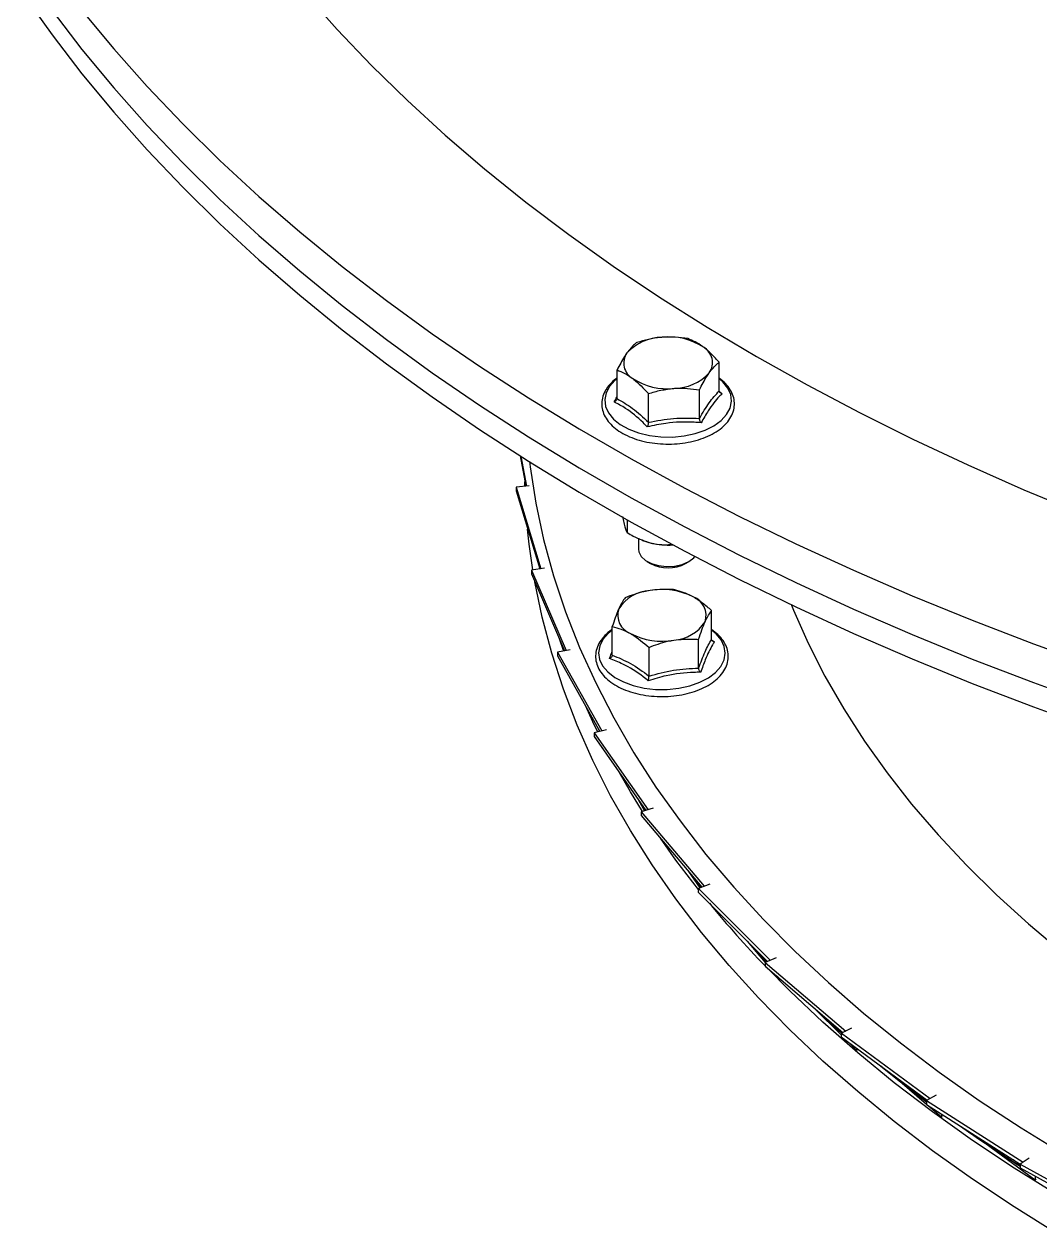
# Model space of a CAD drawing. Header units: millimetres. Extents: x 2 to 418, y 2 to 295.
# Drawn here: x 188.61 to 198.1, y 120.23 to 131.52 of the extents above; entities that cross this region are included whole.
import ezdxf

# ---------------------------------------------------------------- set-up
doc = ezdxf.new("R2010")
doc.units = ezdxf.units.MM

msp = doc.modelspace()

# ---------------------------------------------------------------- linework, layer by layer
at = {"color": 7, "linetype": 'Continuous', "lineweight": 25}
for p, q in [((195.1038, 128.099), (195.1038, 128.3667)), ((194.1498, 128.0265), (194.1498, 128.2942)), ((194.9197, 127.8424), (194.9197, 128.1101)), ((194.4426, 127.8061), (194.4426, 128.0738)), ((193.2453, 127.493), (193.2969, 127.2091)), ((193.2528, 127.4883), (193.3034, 127.2098)), ((193.2073, 127.1993), (193.2069, 127.1644)), ((193.3302, 127.2128), (193.2073, 127.1993)), ((193.2073, 127.1993), (193.4392, 126.4385)), ((193.2903, 127.2084), (193.2892, 127.2514)), ((193.2069, 127.1644), (193.4286, 126.4369)), ((194.2451, 126.8952), (194.2451, 126.7764)), ((194.349, 126.7247), (194.349, 126.6201)), ((194.3828, 126.7051), (194.3884, 126.7028)), ((194.4303, 126.5068), (194.4628, 126.488)), ((194.7907, 126.488), (194.8232, 126.5068)), ((193.3514, 126.425), (193.3508, 126.39)), ((193.3508, 126.39), (193.6603, 125.6721)), ((193.4722, 126.4436), (193.3514, 126.425)), ((193.3514, 126.425), (193.6747, 125.675)), ((195.0328, 125.7798), (195.0328, 126.0475)), ((194.1055, 125.6316), (194.1055, 125.8993)), ((194.4485, 125.4368), (194.4485, 125.7045)), ((194.9122, 125.5109), (194.9122, 125.7786)), ((195.0343, 125.773), (195.0589, 125.7556)), ((193.5953, 125.659), (193.5945, 125.624)), ((193.5945, 125.624), (193.9907, 124.919)), ((193.7133, 125.6828), (193.5953, 125.659)), ((193.5953, 125.659), (194.0086, 124.9235)), ((194.0523, 124.9345), (193.9377, 124.9056)), ((193.9657, 124.9636), (193.9855, 124.9177)), ((193.9377, 124.9056), (193.9368, 124.8706)), ((193.9368, 124.8706), (194.4183, 124.1819)), ((193.9377, 124.9056), (194.4393, 124.1883)), ((194.3503, 124.2791), (194.4069, 124.1784)), ((194.3766, 124.1692), (194.3756, 124.1341)), ((194.3756, 124.1341), (194.9408, 123.465)), ((194.4872, 124.2029), (194.3766, 124.1692)), ((194.3766, 124.1692), (194.9643, 123.4735)), ((194.4106, 124.1929), (194.4178, 124.1817)), ((194.8179, 123.6105), (194.9239, 123.4588)), ((194.8538, 123.5679), (194.9362, 123.4633)), ((194.9097, 123.4537), (194.9085, 123.4186)), ((195.0156, 123.4921), (194.9097, 123.4537)), ((194.9097, 123.4537), (195.5807, 122.7832)), ((194.9085, 123.4186), (195.5552, 122.7723)), ((195.3666, 122.9608), (195.5339, 122.7628)), ((195.6345, 122.8061), (195.5339, 122.7632)), ((195.5339, 122.7632), (195.5325, 122.7281)), ((195.5325, 122.7281), (196.2584, 122.1079)), ((195.5339, 122.7632), (196.2853, 122.1213)), ((195.6428, 122.6338), (195.6717, 122.5996)), ((195.672, 122.6089), (195.6717, 122.5996)), ((195.6717, 122.5996), (195.6799, 122.6021)), ((195.9947, 122.3332), (196.2449, 122.0832)), ((196.2457, 122.1016), (196.2442, 122.0664)), ((196.2455, 122.119), (196.2572, 122.1073)), ((196.3405, 122.1487), (196.2457, 122.1016)), ((196.2457, 122.1016), (197.0741, 121.4916)), ((196.2442, 122.0664), (197.0464, 121.4756)), ((196.311, 122.0172), (196.3843, 121.9439)), ((196.3849, 121.9627), (196.3843, 121.9439)), ((196.3843, 121.9439), (196.3945, 121.9477)), ((196.6999, 121.7308), (197.0397, 121.4405)), ((197.0083, 121.5037), (197.0433, 121.4738)), ((197.0412, 121.4726), (197.0395, 121.4373)), ((197.0395, 121.4373), (197.9158, 120.8784)), ((197.1296, 121.5236), (197.0412, 121.4726)), ((197.0412, 121.4726), (197.9427, 120.8976)), ((197.0551, 121.4273), (197.1797, 121.3209)), ((197.1808, 121.3472), (197.1797, 121.3209)), ((197.1797, 121.3209), (197.1895, 121.325)), ((197.4796, 121.1566), (198.0536, 120.7339)), ((197.8481, 120.9216), (197.9155, 120.8719)), ((197.9159, 120.8796), (197.9141, 120.8442)), ((197.9974, 120.9343), (197.9159, 120.8796)), ((197.9159, 120.8796), (198.8862, 120.3427)), ((197.9141, 120.8442), (198.8644, 120.3184)), ((198.055, 120.7663), (198.0536, 120.7339)), ((198.0536, 120.7339), (198.0628, 120.7384))]:
    msp.add_line(p, q, dxfattribs=at)
at = {"color": 8, "linetype": 'Continuous', "lineweight": 25}
msp.add_line((195.1043, 128.0967), (195.1306, 128.0727), dxfattribs=at)
at = {"color": 7, "linetype": 'Continuous', "lineweight": 25, "flags": 128}
for points in [[(191.2364, 131.8112), (191.5379, 131.4721), (191.8566, 131.1383), (192.1924, 130.8102), (192.5448, 130.4879), (192.9137, 130.1717), (193.2986, 129.8621), (193.6992, 129.5591), (194.1152, 129.2631), (194.5462, 128.9744), (194.9919, 128.6932), (195.4518, 128.4197), (195.9255, 128.1542), (196.4126, 127.8969), (196.9128, 127.6481), (197.4254, 127.408), (197.9502, 127.1767), (198.4867, 126.9545)], [(188.614, 131.7903), (188.8746, 131.4233), (189.1532, 131.0607), (189.4495, 130.7028), (189.7631, 130.3499), (190.094, 130.0023), (190.4417, 129.6602), (190.8061, 129.3239), (191.1868, 128.9937), (191.5836, 128.6699), (191.9961, 128.3526), (192.4239, 128.0423), (192.8668, 127.739), (193.3244, 127.4431), (193.7963, 127.1548), (194.2822, 126.8743), (194.7816, 126.6019), (195.2942, 126.3377), (195.8195, 126.0821), (196.3571, 125.8351), (196.9066, 125.5969), (197.4676, 125.3679), (198.0396, 125.1481), (198.6221, 124.9378)], [(188.8746, 131.6501), (189.1532, 131.2876), (189.4495, 130.9297), (189.7631, 130.5767), (190.094, 130.2291), (190.4417, 129.887), (190.8061, 129.5507), (191.1868, 129.2205), (191.5836, 128.8967), (191.9961, 128.5794), (192.4239, 128.2691), (192.8668, 127.9658), (193.3244, 127.6699), (193.7963, 127.3816), (194.2822, 127.1011), (194.7816, 126.8287), (195.2942, 126.5646), (195.8195, 126.3089), (196.3571, 126.0619), (196.9066, 125.8238), (197.4676, 125.5947), (198.0396, 125.3749), (198.6221, 125.1646)], [(188.8746, 131.6501), (189.1532, 131.2876), (189.4495, 130.9297), (189.7631, 130.5767), (190.094, 130.2291), (190.4417, 129.887), (190.8061, 129.5507), (191.1868, 129.2205), (191.5836, 128.8967), (191.9961, 128.5794), (192.4239, 128.2691), (192.8668, 127.9658), (193.3244, 127.6699), (193.7963, 127.3816), (194.2822, 127.1011), (194.7816, 126.8287), (195.2942, 126.5646), (195.8195, 126.3089), (196.3571, 126.0619), (196.9066, 125.8238), (197.4676, 125.5947), (198.0396, 125.3749), (198.6221, 125.1646)], [(189.1532, 131.6505), (189.4495, 131.2926), (189.7631, 130.9397), (190.094, 130.592), (190.4417, 130.2499), (190.8061, 129.9136), (191.1868, 129.5834), (191.5836, 129.2596), (191.9961, 128.9423), (192.4239, 128.632), (192.8668, 128.3287), (193.3244, 128.0328), (193.7963, 127.7445), (194.2822, 127.4641), (194.7816, 127.1916), (195.2942, 126.9275), (195.8195, 126.6718), (196.3571, 126.4248), (196.9066, 126.1867), (197.4676, 125.9576), (198.0396, 125.7378), (198.6221, 125.5275)], [(193.3314, 127.4387), (193.3374, 127.3908), (193.3912, 127.0502), (193.4645, 126.7108), (193.5572, 126.373), (193.6692, 126.0371), (193.8003, 125.7036), (193.9505, 125.3727), (194.1196, 125.0449), (194.3073, 124.7205), (194.5135, 124.3999), (194.738, 124.0833), (194.9804, 123.7713), (195.2407, 123.464), (195.5183, 123.1619), (195.8131, 122.8652), (196.1248, 122.5743), (196.4529, 122.2895), (196.7972, 122.0112), (197.1572, 121.7395), (197.5326, 121.4749), (197.9229, 121.2176), (198.3278, 120.9679)], [(193.364, 126.4269), (193.3304, 126.6674), (193.3151, 126.8094)], [(194.349, 126.6201), (194.3523, 126.5956), (194.3739, 126.5538), (194.4143, 126.5168), (194.4705, 126.4876), (194.5382, 126.4682), (194.6125, 126.46), (194.6879, 126.4637), (194.7587, 126.479), (194.8198, 126.5048), (194.8665, 126.5392), (194.8776, 126.5513)], [(194.3884, 126.7028), (194.4184, 126.6918), (194.4673, 126.6779)], [(198.2593, 120.2288), (197.8569, 120.4797), (197.469, 120.7383), (197.0961, 121.0041), (196.7387, 121.2769), (196.3971, 121.5563), (196.0717, 121.8421), (195.7628, 122.134), (195.4708, 122.4316), (195.1961, 122.7346), (194.9388, 123.0427), (194.6993, 123.3555), (194.4779, 123.6728), (194.2747, 123.9941), (194.0901, 124.3191), (193.9242, 124.6474), (193.7771, 124.9787), (193.6492, 125.3127), (193.5404, 125.6489), (193.451, 125.987), (193.3829, 126.3156)], [(195.7784, 126.0999), (195.7974, 126.0532), (195.9349, 125.7423), (196.0913, 125.4345), (196.2663, 125.13), (196.4597, 124.8292), (196.6712, 124.5325), (196.9007, 124.2403), (197.1477, 123.9529), (197.4121, 123.6707), (197.6935, 123.3941), (197.9915, 123.1233), (198.3058, 122.8587)], [(193.6511, 125.6702), (193.6492, 125.6756), (193.6116, 125.785)], [(193.6511, 125.6702), (193.6492, 125.6756), (193.6116, 125.785)], [(193.9708, 124.9139), (193.9242, 125.0103), (193.855, 125.1604)], [(193.9708, 124.9139), (193.9242, 125.0103), (193.855, 125.1604)], [(194.3886, 124.1728), (194.2747, 124.357), (194.1694, 124.5379)], [(194.3886, 124.1728), (194.2747, 124.357), (194.1694, 124.5379)], [(194.9093, 123.4427), (194.6993, 123.7185), (194.5552, 123.9214)], [(194.9093, 123.4427), (194.6993, 123.7185), (194.5552, 123.9214)], [(195.3692, 122.9582), (195.5183, 122.799), (195.5472, 122.7689)], [(195.5472, 122.7689), (195.4708, 122.8489), (195.3692, 122.9582)], [(198.2593, 120.5917), (197.8569, 120.8427), (197.469, 121.1012), (197.0961, 121.367), (196.7387, 121.6398), (196.3971, 121.9192), (196.0717, 122.205), (195.7628, 122.4969), (195.5414, 122.7204)], [(198.2593, 120.5917), (197.8569, 120.8427), (197.469, 121.1012), (197.0961, 121.367), (196.7387, 121.6398), (196.3971, 121.9192), (196.0717, 122.205), (195.7628, 122.4969), (195.5414, 122.7204)], [(195.956, 122.3663), (196.1248, 122.2114), (196.2475, 122.1025)], [(196.2475, 122.1025), (196.0717, 122.2595), (195.956, 122.3663)], [(196.6131, 121.7947), (196.7972, 121.6483), (197.0407, 121.4625)], [(197.0407, 121.4625), (196.7387, 121.6942), (196.6131, 121.7947)], [(197.3393, 121.2461), (197.5326, 121.112), (197.9149, 120.8599)]]:
    msp.add_lwpolyline(points, dxfattribs=at)
at = {"color": 8, "linetype": 'Continuous', "lineweight": 25, "flags": 128}
for points in [[(194.0798, 128.1403), (194.0475, 128.08), (194.0349, 128.0174), (194.0425, 127.9545), (194.0699, 127.8934), (194.1163, 127.8363), (194.1802, 127.7851), (194.2592, 127.7416), (194.3507, 127.7071), (194.4516, 127.683), (194.5585, 127.67), (194.6678, 127.6685), (194.7756, 127.6787), (194.8783, 127.7001), (194.9725, 127.7321), (195.0549, 127.7735), (195.1228, 127.8229), (195.1737, 127.8787), (195.206, 127.9389), (195.2186, 128.0016), (195.2111, 128.0645), (195.1836, 128.1255), (195.1372, 128.1826), (195.1038, 128.2119)], [(194.1498, 128.2119), (194.1307, 128.1961), (194.0798, 128.1403)], [(194.1055, 125.8649), (194.068, 125.8344), (194.0186, 125.7781), (193.988, 125.7176), (193.9771, 125.6548), (193.9864, 125.592), (194.0156, 125.5312), (194.0636, 125.4746), (194.1288, 125.424), (194.209, 125.3811), (194.3015, 125.3476), (194.4031, 125.3244), (194.5103, 125.3123), (194.6196, 125.3119), (194.7271, 125.323), (194.8293, 125.3454), (194.9226, 125.3782), (195.0038, 125.4204), (195.0703, 125.4705), (195.1197, 125.5267), (195.1503, 125.5873), (195.1611, 125.65), (195.1518, 125.7129), (195.1227, 125.7736), (195.0747, 125.8303), (195.0328, 125.8649)]]:
    msp.add_lwpolyline(points, dxfattribs=at)
at = {"color": 7, "linetype": 'Continuous', "lineweight": 25}
for centre, radius, start, end in [((194.5749, 128.1472), 0.4521, 90.32239, 137.46127), ((194.6361, 128.0147), 0.5881, 56.88663, 96.21723), ((194.3775, 128.3584), 0.1653, 145.1444, 240.54919), ((194.876, 128.3633), 0.1653, 325.1444, 60.54919), ((194.6175, 128.707), 0.5881, 236.88663, 276.21723), ((194.6786, 128.5744), 0.4521, 270.32239, 317.46127), ((194.6265, 127.3589), 0.6993, 256.83994, 273.63999), ((194.6268, 126.7945), 0.3476, 241.86602, 298.13398), ((194.4817, 125.8604), 0.3759, 93.63185, 147.19451), ((194.5695, 125.603), 0.6423, 62.98515, 100.00589), ((194.7973, 126.002), 0.1847, 341.53318, 69.71934), ((194.341, 126.0056), 0.1847, 161.53318, 249.71934), ((194.6565, 126.1471), 0.3759, 273.63185, 327.19451), ((194.5687, 126.4045), 0.6423, 242.98515, 280.00589), ((202.8306, 129.7412), 10.1204, 219.42185, 223.85338), ((206.0171, 133.5574), 15.0623, 234.82135, 237.45825)]:
    msp.add_arc(centre, radius, start, end, dxfattribs=at)
for points, knots in [([(194.3339, 128.5508), (194.327, 128.5453), (194.297, 128.5214), (194.2658, 128.4827), (194.2418, 128.4529)], [0, 0, 0, 0, 0.2293621, 1, 1, 1, 1]), ([(194.5724, 128.5993), (194.5667, 128.5988), (194.4862, 128.5923), (194.4073, 128.5708), (194.3339, 128.5508)], [0, 0, 0, 0, 0.0702211, 1, 1, 1, 1]), ([(194.8109, 128.587), (194.7721, 128.5926), (194.694, 128.6038), (194.6132, 128.6008), (194.5724, 128.5993)], [0, 0, 0, 0, 0.495458, 1, 1, 1, 1]), ([(194.9573, 128.5073), (194.9539, 128.5098), (194.9044, 128.5466), (194.8559, 128.5676), (194.8109, 128.587)], [0, 0, 0, 0, 0.0702211, 1, 1, 1, 1]), ([(194.2418, 128.4529), (194.2341, 128.4418), (194.203, 128.3968), (194.1726, 128.3383), (194.1498, 128.2942)], [0, 0, 0, 0, 0.2463063, 1, 1, 1, 1]), ([(195.1038, 128.3667), (195.08, 128.3931), (195.032, 128.4463), (194.9824, 128.4868), (194.9573, 128.5073)], [0, 0, 0, 0, 0.49545796, 1, 1, 1, 1]), ([(195.0117, 128.2688), (195.0357, 128.2986), (195.0669, 128.3373), (195.0969, 128.3612), (195.1038, 128.3667)], [0, 0, 0, 0, 0.7706379, 1, 1, 1, 1]), ([(194.1498, 128.2179), (194.1477, 128.2166), (194.121, 128.2), (194.0913, 128.1696), (194.0581, 128.1295), (194.0318, 128.0874), (194.0108, 128.0332), (194.0045, 127.9674), (194.0163, 127.9031), (194.0449, 127.8422), (194.0894, 127.7855), (194.149, 127.7342), (194.2226, 127.6895), (194.3079, 127.6529), (194.4023, 127.6255), (194.5029, 127.608), (194.6069, 127.6007), (194.7114, 127.604), (194.8137, 127.6176), (194.9107, 127.6413), (195.0001, 127.6746), (195.0791, 127.7169), (195.1456, 127.7672), (195.1972, 127.8246), (195.2318, 127.8874), (195.248, 127.953), (195.2456, 128.0184), (195.2258, 128.0814), (195.189, 128.1401), (195.1481, 128.1858), (195.1148, 128.2089), (195.1038, 128.2165)], [0, 0, 0, 0, 0.0032983, 0.0418993, 0.0619607, 0.0825451, 0.1200022, 0.1566482, 0.1925978, 0.2285067, 0.2650581, 0.3024838, 0.3405015, 0.3787325, 0.4169278, 0.4550529, 0.4931271, 0.5311885, 0.5692763, 0.607427, 0.6456875, 0.6840965, 0.7226568, 0.7612113, 0.7993411, 0.8365461, 0.872776, 0.9086439, 0.9447864, 0.9817637, 1, 1, 1, 1]), ([(194.1498, 128.2942), (194.1735, 128.2848), (194.2215, 128.2658), (194.2712, 128.2316), (194.2962, 128.2144)], [0, 0, 0, 0, 0.495458, 1, 1, 1, 1]), ([(194.2962, 128.2144), (194.2997, 128.2118), (194.3491, 128.1741), (194.3976, 128.1222), (194.4426, 128.0738)], [0, 0, 0, 0, 0.0702211, 1, 1, 1, 1]), ([(194.9197, 128.1101), (194.9425, 128.1542), (194.9729, 128.2127), (195.004, 128.2577), (195.0117, 128.2688)], [0, 0, 0, 0, 0.7536937, 1, 1, 1, 1]), ([(194.4426, 128.0738), (194.4814, 128.0853), (194.5596, 128.1084), (194.6404, 128.1177), (194.6811, 128.1224)], [0, 0, 0, 0, 0.495458, 1, 1, 1, 1]), ([(194.6811, 128.1224), (194.6868, 128.1228), (194.7673, 128.1284), (194.8463, 128.1189), (194.9197, 128.1101)], [0, 0, 0, 0, 0.0702211, 1, 1, 1, 1]), ([(194.9197, 127.8424), (194.9499, 127.8934), (195.0112, 127.9969), (195.0726, 128.0646), (195.1038, 128.099)], [0, 0, 0, 0, 0.4922436, 1, 1, 1, 1]), ([(195.1306, 128.0727), (195.1305, 128.0727), (195.1267, 128.0736), (195.1193, 128.0762), (195.1108, 128.0823), (195.105, 128.0901), (195.1042, 128.096), (195.1038, 128.099)], [0, 0, 0, 0, 0.0061266, 0.2677695, 0.5287437, 0.7638875, 1, 1, 1, 1]), ([(194.1498, 128.0265), (194.1494, 128.0235), (194.1486, 128.0174), (194.1427, 128.0087), (194.1342, 128.0013), (194.1269, 127.9976), (194.123, 127.9961), (194.1229, 127.9961)], [0, 0, 0, 0, 0.2361125, 0.4712563, 0.7322305, 0.9938734, 1, 1, 1, 1]), ([(194.4323, 127.7633), (194.4191, 127.7765), (194.3531, 127.8429), (194.2489, 127.9296), (194.1587, 127.9772), (194.1229, 127.9961)], [0, 0, 0, 0, 0.1305234, 0.6552334, 1, 1, 1, 1]), ([(194.1498, 128.0265), (194.1978, 127.9992), (194.2954, 127.9438), (194.3931, 127.8525), (194.4426, 127.8061)], [0, 0, 0, 0, 0.49224355, 1, 1, 1, 1]), ([(195.1306, 128.0727), (195.1221, 128.0642), (195.079, 128.0214), (195.0126, 127.9376), (194.9578, 127.8402), (194.9361, 127.8016)], [0, 0, 0, 0, 0.1305234, 0.6552334, 1, 1, 1, 1]), ([(194.9361, 127.8016), (194.9144, 127.8032), (194.8053, 127.8112), (194.6347, 127.8063), (194.4898, 127.7755), (194.4323, 127.7633)], [0, 0, 0, 0, 0.1305234, 0.6552334, 1, 1, 1, 1]), ([(194.4426, 127.8061), (194.4425, 127.8029), (194.4422, 127.7965), (194.4399, 127.7851), (194.4366, 127.7738), (194.4338, 127.7667), (194.4323, 127.7634), (194.4323, 127.7633)], [0, 0, 0, 0, 0.23611253, 0.4712563, 0.73223051, 0.99387337, 1, 1, 1, 1]), ([(194.4426, 127.8061), (194.5209, 127.8209), (194.6799, 127.851), (194.8389, 127.8453), (194.9197, 127.8424)], [0, 0, 0, 0, 0.4922436, 1, 1, 1, 1]), ([(194.9361, 127.8016), (194.9361, 127.8017), (194.9337, 127.8047), (194.9292, 127.8112), (194.924, 127.8219), (194.9204, 127.8328), (194.9199, 127.8392), (194.9197, 127.8424)], [0, 0, 0, 0, 0.0061266, 0.2677695, 0.5287437, 0.7638875, 1, 1, 1, 1]), ([(194.2024, 126.9269), (194.206, 126.9069), (194.2097, 126.886), (194.2135, 126.8694), (194.2137, 126.8687)], [0, 0, 0, 0, 0.9609075, 1, 1, 1, 1]), ([(194.2137, 126.8687), (194.2181, 126.8512), (194.227, 126.8155), (194.2374, 126.7902), (194.2433, 126.7795), (194.2451, 126.7764)], [0, 0, 0, 0, 0.4062935, 0.8272725, 1, 1, 1, 1]), ([(194.2451, 126.7764), (194.2639, 126.765), (194.3345, 126.7221), (194.4111, 126.6966), (194.4673, 126.6779)], [0, 0, 0, 0, 0.2661302, 1, 1, 1, 1]), ([(194.4673, 126.6779), (194.4724, 126.6767), (194.5345, 126.6625), (194.6022, 126.6597), (194.66, 126.6667), (194.6649, 126.6673)], [0, 0, 0, 0, 0.0754399, 0.9208426, 1, 1, 1, 1]), ([(194.2261, 126.1681), (194.2163, 126.1548), (194.1965, 126.1279), (194.1761, 126.0855), (194.1658, 126.0641)], [0, 0, 0, 0, 0.495458, 1, 1, 1, 1]), ([(194.4579, 126.2356), (194.4386, 126.2321), (194.3602, 126.218), (194.2837, 126.1896), (194.2261, 126.1681)], [0, 0, 0, 0, 0.2463063, 1, 1, 1, 1]), ([(194.6898, 126.2423), (194.6725, 126.2436), (194.5969, 126.2494), (194.5184, 126.2416), (194.4579, 126.2356)], [0, 0, 0, 0, 0.2293621, 1, 1, 1, 1]), ([(194.8613, 126.1753), (194.8572, 126.1776), (194.7993, 126.21), (194.7425, 126.2267), (194.6898, 126.2423)], [0, 0, 0, 0, 0.0702211, 1, 1, 1, 1]), ([(195.0328, 126.0475), (195.005, 126.0718), (194.9487, 126.1209), (194.8906, 126.157), (194.8613, 126.1753)], [0, 0, 0, 0, 0.495458, 1, 1, 1, 1]), ([(194.1658, 126.0641), (194.1643, 126.0609), (194.144, 126.015), (194.124, 125.955), (194.1055, 125.8993)], [0, 0, 0, 0, 0.0702211, 1, 1, 1, 1]), ([(194.9725, 125.9435), (194.9739, 125.9466), (194.9943, 125.9916), (195.0142, 126.0206), (195.0328, 126.0475)], [0, 0, 0, 0, 0.07022107, 1, 1, 1, 1]), ([(194.9122, 125.7786), (194.922, 125.809), (194.9417, 125.8702), (194.9622, 125.9189), (194.9725, 125.9435)], [0, 0, 0, 0, 0.495458, 1, 1, 1, 1]), ([(194.1055, 125.8703), (194.1034, 125.8691), (194.076, 125.8532), (194.0353, 125.815), (193.9871, 125.7566), (193.9578, 125.6927), (193.9467, 125.6268), (193.9541, 125.5619), (193.9786, 125.5), (194.0191, 125.4422), (194.075, 125.3894), (194.1453, 125.3429), (194.2279, 125.3042), (194.3203, 125.2744), (194.4196, 125.2543), (194.523, 125.2445), (194.6277, 125.2451), (194.7308, 125.2562), (194.8294, 125.2774), (194.9209, 125.3084), (195.0028, 125.3484), (195.0726, 125.3969), (195.1282, 125.4526), (195.1672, 125.5142), (195.1881, 125.5794), (195.1903, 125.6452), (195.1746, 125.7089), (195.1422, 125.7688), (195.0959, 125.8239), (195.0536, 125.8551), (195.0328, 125.8705)], [0, 0, 0, 0, 0.00302746, 0.04102521, 0.07892189, 0.1162572, 0.15259908, 0.18809954, 0.22340649, 0.25919037, 0.29583786, 0.33316335, 0.37078273, 0.40840642, 0.44596244, 0.48346105, 0.52093677, 0.55843109, 0.59597561, 0.63361688, 0.67139661, 0.70933081, 0.74732595, 0.78502392, 0.82191791, 0.85779426, 0.89314635, 0.92859184, 0.96477767, 1, 1, 1, 1]), ([(194.1055, 125.8993), (194.1333, 125.8919), (194.1895, 125.8772), (194.2476, 125.8473), (194.277, 125.8323)], [0, 0, 0, 0, 0.495458, 1, 1, 1, 1]), ([(194.277, 125.8323), (194.281, 125.8299), (194.339, 125.7966), (194.3957, 125.7489), (194.4485, 125.7045)], [0, 0, 0, 0, 0.07022107, 1, 1, 1, 1]), ([(194.4485, 125.7045), (194.5061, 125.726), (194.5825, 125.7544), (194.661, 125.7685), (194.6803, 125.772)], [0, 0, 0, 0, 0.7536937, 1, 1, 1, 1]), ([(194.6803, 125.772), (194.7408, 125.778), (194.8193, 125.7858), (194.8948, 125.78), (194.9122, 125.7786)], [0, 0, 0, 0, 0.7706379, 1, 1, 1, 1]), ([(194.9122, 125.5109), (194.932, 125.5639), (194.9722, 125.6715), (195.0124, 125.7433), (195.0328, 125.7798)], [0, 0, 0, 0, 0.49224355, 1, 1, 1, 1]), ([(195.0589, 125.7556), (195.0532, 125.7465), (195.0247, 125.7009), (194.9809, 125.6126), (194.9455, 125.5117), (194.9315, 125.4716)], [0, 0, 0, 0, 0.1305234, 0.6552334, 1, 1, 1, 1]), ([(195.0589, 125.7556), (195.0588, 125.7556), (195.0551, 125.7562), (195.0479, 125.7583), (195.0397, 125.7637), (195.034, 125.771), (195.0332, 125.7769), (195.0328, 125.7798)], [0, 0, 0, 0, 0.0061266, 0.2677695, 0.5287437, 0.7638875, 1, 1, 1, 1]), ([(194.1055, 125.6316), (194.1051, 125.6285), (194.1043, 125.6224), (194.0986, 125.6132), (194.0903, 125.6052), (194.0832, 125.6008), (194.0794, 125.5991), (194.0793, 125.599)], [0, 0, 0, 0, 0.2361125, 0.4712563, 0.7322305, 0.9938734, 1, 1, 1, 1]), ([(194.4417, 125.3933), (194.4262, 125.4054), (194.3486, 125.4659), (194.2265, 125.5435), (194.1211, 125.5833), (194.0793, 125.599)], [0, 0, 0, 0, 0.1305234, 0.6552334, 1, 1, 1, 1]), ([(194.1055, 125.6316), (194.1617, 125.6085), (194.2761, 125.5616), (194.3904, 125.4788), (194.4485, 125.4368)], [0, 0, 0, 0, 0.4922436, 1, 1, 1, 1]), ([(194.4485, 125.4368), (194.5246, 125.4578), (194.6791, 125.5005), (194.8337, 125.5074), (194.9122, 125.5109)], [0, 0, 0, 0, 0.4922436, 1, 1, 1, 1]), ([(194.9315, 125.4716), (194.9314, 125.4717), (194.9286, 125.4744), (194.9234, 125.4806), (194.9173, 125.4908), (194.913, 125.5014), (194.9125, 125.5078), (194.9122, 125.5109)], [0, 0, 0, 0, 0.0061266, 0.2677695, 0.5287437, 0.7638875, 1, 1, 1, 1]), ([(194.9315, 125.4716), (194.9103, 125.4715), (194.8042, 125.4708), (194.6382, 125.4524), (194.4975, 125.4101), (194.4417, 125.3933)], [0, 0, 0, 0, 0.1305234, 0.6552334, 1, 1, 1, 1]), ([(194.4417, 125.3933), (194.4417, 125.3934), (194.4427, 125.3968), (194.4446, 125.4041), (194.4467, 125.4156), (194.4482, 125.4271), (194.4484, 125.4336), (194.4485, 125.4368)], [0, 0, 0, 0, 0.00612663, 0.26776949, 0.5287437, 0.76388747, 1, 1, 1, 1])]:
    msp.add_open_spline(points, degree=3, knots=knots, dxfattribs=at)
at = {"color": 8, "linetype": 'Continuous', "lineweight": 25}
for points, knots in [([(194.1229, 127.9961), (194.1315, 128.0117), (194.1404, 128.0279), (194.1494, 128.0411), (194.1498, 128.0416)], [0, 0, 0, 0, 0.9578982, 1, 1, 1, 1]), ([(194.0793, 125.599), (194.0851, 125.6149), (194.0938, 125.6392), (194.1025, 125.6589), (194.1055, 125.6658)], [0, 0, 0, 0, 0.6515496, 1, 1, 1, 1])]:
    msp.add_open_spline(points, degree=3, knots=knots, dxfattribs=at)

doc.saveas('drawing.dxf')
